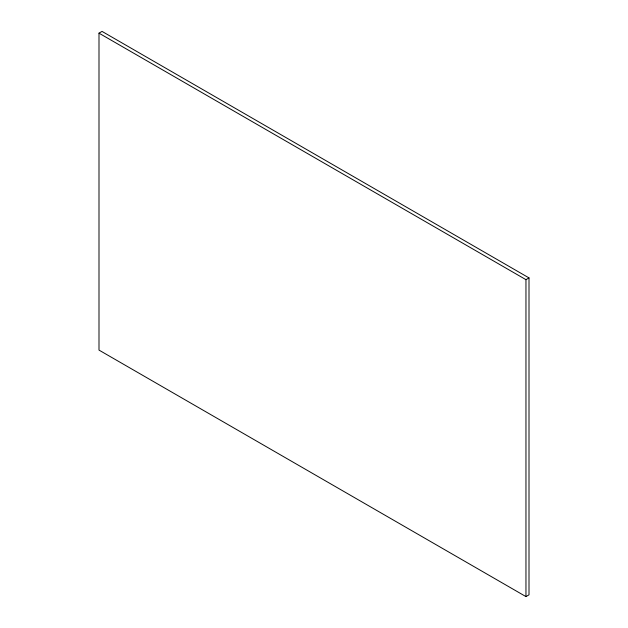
<?xml version="1.0" encoding="UTF-8"?>
<svg xmlns="http://www.w3.org/2000/svg" width="628" height="628" viewBox="0 0 628 628"><rect width="100%" height="100%" fill="white"/><g stroke="black" fill="none" stroke-linecap="round" stroke-linejoin="round"><path stroke-width="0.94" d="M98.996 33.158L102.042 31.4L529.004 277.906L529.004 594.842L525.958 596.6L98.996 350.094L98.996 33.158L525.958 279.664L529.004 277.906M525.958 279.664L525.958 596.6"/></g></svg>
